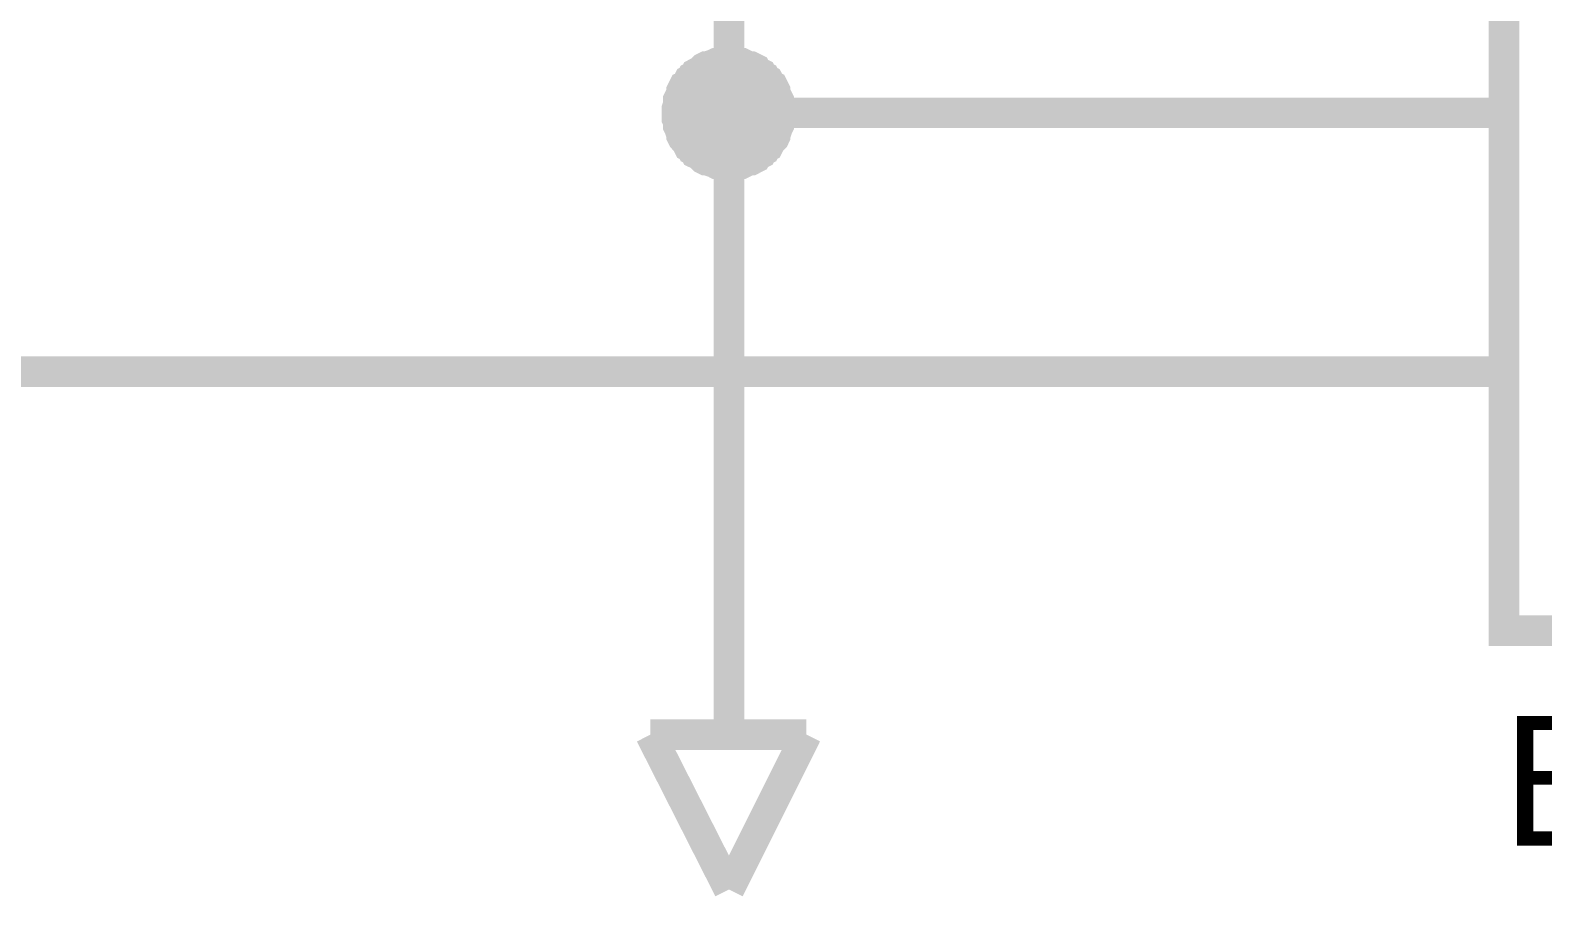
# Model space of a CAD drawing. Header units: inches. Extents: x 0 to 11, y 0 to 8.5.
# Drawn here: x 8.929 to 9.514, y 2.894 to 3.232 of the extents above; entities that cross this region are included whole.
import ezdxf

# ---------------------------------------------------------------- set-up
doc = ezdxf.new("R2010")
doc.units = ezdxf.units.IN
doc.header["$MEASUREMENT"] = 0
doc.layers.add('Sheet', color=255, linetype='Continuous')

msp = doc.modelspace()

# ---------------------------------------------------------------- linework, layer by layer
at = {"layer": 'Sheet'}
for points, const_width in [([(9.29934, 3.09993), (8.19952, 3.09993), (8.19952, 3.99979)], 0.0118), ([(9.29934, 3.39973), (9.19972, 3.39973), (9.19972, 3.20001)], 0.0118), ([(9.17962, 3.20001), (9.17962, 3.2009), (9.17962, 3.2018), (9.18007, 3.20314), (9.18007, 3.20403), (9.18007, 3.20493), (9.18051, 3.20582), (9.18096, 3.20671), (9.18141, 3.20761), (9.18141, 3.2085), (9.18186, 3.20939), (9.1823, 3.21029), (9.1832, 3.21073), (9.18364, 3.21163), (9.18409, 3.21252), (9.18498, 3.21297), (9.18543, 3.21386), (9.18632, 3.21431), (9.18677, 3.2152), (9.18766, 3.21565), (9.18856, 3.2161), (9.18945, 3.21699), (9.1899, 3.21744), (9.19079, 3.21788), (9.19168, 3.21788), (9.19258, 3.21833), (9.19392, 3.21878), (9.19481, 3.21922), (9.1957, 3.21922), (9.1966, 3.21922), (9.19749, 3.21967), (9.19883, 3.21967), (9.19972, 3.21967)], 0.0118), ([(9.17962, 3.20001), (9.17962, 3.2009), (9.17962, 3.2018), (9.18007, 3.20314), (9.18007, 3.20403), (9.18007, 3.20493), (9.18051, 3.20582), (9.18096, 3.20671), (9.18141, 3.20761), (9.18141, 3.2085), (9.18186, 3.20939), (9.1823, 3.21029), (9.1832, 3.21073), (9.18364, 3.21163), (9.18409, 3.21252), (9.18498, 3.21297), (9.18543, 3.21386), (9.18632, 3.21431), (9.18677, 3.2152), (9.18766, 3.21565), (9.18856, 3.2161), (9.18945, 3.21699), (9.1899, 3.21744), (9.19079, 3.21788), (9.19168, 3.21788), (9.19258, 3.21833), (9.19392, 3.21878), (9.19481, 3.21922), (9.1957, 3.21922), (9.1966, 3.21922), (9.19749, 3.21967), (9.19883, 3.21967), (9.19972, 3.21967)], 0.0118), ([(9.17962, 3.20001), (9.17962, 3.2009), (9.17962, 3.2018), (9.18007, 3.20314), (9.18007, 3.20403), (9.18007, 3.20493), (9.18051, 3.20582), (9.18096, 3.20671), (9.18141, 3.20761), (9.18141, 3.2085), (9.18186, 3.20939), (9.1823, 3.21029), (9.1832, 3.21073), (9.18364, 3.21163), (9.18409, 3.21252), (9.18498, 3.21297), (9.18543, 3.21386), (9.18632, 3.21431), (9.18677, 3.2152), (9.18766, 3.21565), (9.18856, 3.2161), (9.18945, 3.21699), (9.1899, 3.21744), (9.19079, 3.21788), (9.19168, 3.21788), (9.19258, 3.21833), (9.19392, 3.21878), (9.19481, 3.21922), (9.1957, 3.21922), (9.1966, 3.21922), (9.19749, 3.21967), (9.19883, 3.21967), (9.19972, 3.21967)], 0.0118), ([(9.17962, 3.20001), (9.17962, 3.2009), (9.17962, 3.2018), (9.18007, 3.20314), (9.18007, 3.20403), (9.18007, 3.20493), (9.18051, 3.20582), (9.18096, 3.20671), (9.18141, 3.20761), (9.18141, 3.2085), (9.18186, 3.20939), (9.1823, 3.21029), (9.1832, 3.21073), (9.18364, 3.21163), (9.18409, 3.21252), (9.18498, 3.21297), (9.18543, 3.21386), (9.18632, 3.21431), (9.18677, 3.2152), (9.18766, 3.21565), (9.18856, 3.2161), (9.18945, 3.21699), (9.1899, 3.21744), (9.19079, 3.21788), (9.19168, 3.21788), (9.19258, 3.21833), (9.19392, 3.21878), (9.19481, 3.21922), (9.1957, 3.21922), (9.1966, 3.21922), (9.19749, 3.21967), (9.19883, 3.21967), (9.19972, 3.21967)], 0.0118), ([(9.19972, 3.21967), (9.19972, 3.21967)], 0.0118), ([(9.19972, 3.21967), (9.20062, 3.21967), (9.20151, 3.21967), (9.20285, 3.21922), (9.20374, 3.21922), (9.20464, 3.21922), (9.20553, 3.21878), (9.20642, 3.21833), (9.20732, 3.21788), (9.20821, 3.21788), (9.2091, 3.21744), (9.21, 3.21699), (9.21045, 3.2161), (9.21134, 3.21565), (9.21223, 3.2152), (9.21268, 3.21431), (9.21357, 3.21386), (9.21402, 3.21297), (9.21491, 3.21252), (9.21536, 3.21163), (9.21581, 3.21073), (9.2167, 3.21029), (9.21715, 3.20939), (9.21759, 3.2085), (9.21759, 3.20761), (9.21804, 3.20671), (9.21849, 3.20582), (9.21893, 3.20493), (9.21893, 3.20403), (9.21893, 3.20314), (9.21938, 3.2018), (9.21938, 3.2009), (9.21938, 3.20001)], 0.0118), ([(9.19972, 3.21967), (9.19972, 3.21967)], 0.0118), ([(9.19972, 3.21967), (9.20062, 3.21967), (9.20151, 3.21967), (9.20285, 3.21922), (9.20374, 3.21922), (9.20464, 3.21922), (9.20553, 3.21878), (9.20642, 3.21833), (9.20732, 3.21788), (9.20821, 3.21788), (9.2091, 3.21744), (9.21, 3.21699), (9.21045, 3.2161), (9.21134, 3.21565), (9.21223, 3.2152), (9.21268, 3.21431), (9.21357, 3.21386), (9.21402, 3.21297), (9.21491, 3.21252), (9.21536, 3.21163), (9.21581, 3.21073), (9.2167, 3.21029), (9.21715, 3.20939), (9.21759, 3.2085), (9.21759, 3.20761), (9.21804, 3.20671), (9.21849, 3.20582), (9.21893, 3.20493), (9.21893, 3.20403), (9.21893, 3.20314), (9.21938, 3.2018), (9.21938, 3.2009), (9.21938, 3.20001)], 0.0118), ([(9.19972, 3.21967), (9.19972, 3.21967)], 0.0118), ([(9.19972, 3.21967), (9.20062, 3.21967), (9.20151, 3.21967), (9.20285, 3.21922), (9.20374, 3.21922), (9.20464, 3.21922), (9.20553, 3.21878), (9.20642, 3.21833), (9.20732, 3.21788), (9.20821, 3.21788), (9.2091, 3.21744), (9.21, 3.21699), (9.21045, 3.2161), (9.21134, 3.21565), (9.21223, 3.2152), (9.21268, 3.21431), (9.21357, 3.21386), (9.21402, 3.21297), (9.21491, 3.21252), (9.21536, 3.21163), (9.21581, 3.21073), (9.2167, 3.21029), (9.21715, 3.20939), (9.21759, 3.2085), (9.21759, 3.20761), (9.21804, 3.20671), (9.21849, 3.20582), (9.21893, 3.20493), (9.21893, 3.20403), (9.21893, 3.20314), (9.21938, 3.2018), (9.21938, 3.2009), (9.21938, 3.20001)], 0.0118), ([(9.19972, 3.21967), (9.19972, 3.21967)], 0.0118), ([(9.19972, 3.21967), (9.20062, 3.21967), (9.20151, 3.21967), (9.20285, 3.21922), (9.20374, 3.21922), (9.20464, 3.21922), (9.20553, 3.21878), (9.20642, 3.21833), (9.20732, 3.21788), (9.20821, 3.21788), (9.2091, 3.21744), (9.21, 3.21699), (9.21045, 3.2161), (9.21134, 3.21565), (9.21223, 3.2152), (9.21268, 3.21431), (9.21357, 3.21386), (9.21402, 3.21297), (9.21491, 3.21252), (9.21536, 3.21163), (9.21581, 3.21073), (9.2167, 3.21029), (9.21715, 3.20939), (9.21759, 3.2085), (9.21759, 3.20761), (9.21804, 3.20671), (9.21849, 3.20582), (9.21893, 3.20493), (9.21893, 3.20403), (9.21893, 3.20314), (9.21938, 3.2018), (9.21938, 3.2009), (9.21938, 3.20001)], 0.0118), ([(9.17962, 3.20001), (9.17962, 3.2009), (9.17962, 3.2018), (9.18007, 3.20314), (9.18007, 3.20403), (9.18007, 3.20493), (9.18051, 3.20582), (9.18096, 3.20671), (9.18141, 3.20761), (9.18141, 3.2085), (9.18186, 3.20939), (9.1823, 3.21029), (9.1832, 3.21073), (9.18364, 3.21163), (9.18409, 3.21252), (9.18498, 3.21297), (9.18543, 3.21386), (9.18632, 3.21431), (9.18677, 3.2152), (9.18766, 3.21565), (9.18856, 3.2161), (9.18945, 3.21699), (9.1899, 3.21744), (9.19079, 3.21788), (9.19168, 3.21788), (9.19258, 3.21833), (9.19392, 3.21878), (9.19481, 3.21922), (9.1957, 3.21922), (9.1966, 3.21922), (9.19749, 3.21967), (9.19883, 3.21967), (9.19972, 3.21967)], 0.0039), ([(9.17962, 3.20001), (9.17962, 3.2009), (9.17962, 3.2018), (9.18007, 3.20314), (9.18007, 3.20403), (9.18007, 3.20493), (9.18051, 3.20582), (9.18096, 3.20671), (9.18141, 3.20761), (9.18141, 3.2085), (9.18186, 3.20939), (9.1823, 3.21029), (9.1832, 3.21073), (9.18364, 3.21163), (9.18409, 3.21252), (9.18498, 3.21297), (9.18543, 3.21386), (9.18632, 3.21431), (9.18677, 3.2152), (9.18766, 3.21565), (9.18856, 3.2161), (9.18945, 3.21699), (9.1899, 3.21744), (9.19079, 3.21788), (9.19168, 3.21788), (9.19258, 3.21833), (9.19392, 3.21878), (9.19481, 3.21922), (9.1957, 3.21922), (9.1966, 3.21922), (9.19749, 3.21967), (9.19883, 3.21967), (9.19972, 3.21967)], 0.0039), ([(9.17962, 3.20001), (9.17962, 3.2009), (9.17962, 3.2018), (9.18007, 3.20314), (9.18007, 3.20403), (9.18007, 3.20493), (9.18051, 3.20582), (9.18096, 3.20671), (9.18141, 3.20761), (9.18141, 3.2085), (9.18186, 3.20939), (9.1823, 3.21029), (9.1832, 3.21073), (9.18364, 3.21163), (9.18409, 3.21252), (9.18498, 3.21297), (9.18543, 3.21386), (9.18632, 3.21431), (9.18677, 3.2152), (9.18766, 3.21565), (9.18856, 3.2161), (9.18945, 3.21699), (9.1899, 3.21744), (9.19079, 3.21788), (9.19168, 3.21788), (9.19258, 3.21833), (9.19392, 3.21878), (9.19481, 3.21922), (9.1957, 3.21922), (9.1966, 3.21922), (9.19749, 3.21967), (9.19883, 3.21967), (9.19972, 3.21967)], 0.0039), ([(9.17962, 3.20001), (9.17962, 3.2009), (9.17962, 3.2018), (9.18007, 3.20314), (9.18007, 3.20403), (9.18007, 3.20493), (9.18051, 3.20582), (9.18096, 3.20671), (9.18141, 3.20761), (9.18141, 3.2085), (9.18186, 3.20939), (9.1823, 3.21029), (9.1832, 3.21073), (9.18364, 3.21163), (9.18409, 3.21252), (9.18498, 3.21297), (9.18543, 3.21386), (9.18632, 3.21431), (9.18677, 3.2152), (9.18766, 3.21565), (9.18856, 3.2161), (9.18945, 3.21699), (9.1899, 3.21744), (9.19079, 3.21788), (9.19168, 3.21788), (9.19258, 3.21833), (9.19392, 3.21878), (9.19481, 3.21922), (9.1957, 3.21922), (9.1966, 3.21922), (9.19749, 3.21967), (9.19883, 3.21967), (9.19972, 3.21967)], 0.0039), ([(9.19972, 3.21967), (9.19972, 3.21967)], 0.0039), ([(9.19972, 3.21967), (9.20062, 3.21967), (9.20151, 3.21967), (9.20285, 3.21922), (9.20374, 3.21922), (9.20464, 3.21922), (9.20553, 3.21878), (9.20642, 3.21833), (9.20732, 3.21788), (9.20821, 3.21788), (9.2091, 3.21744), (9.21, 3.21699), (9.21045, 3.2161), (9.21134, 3.21565), (9.21223, 3.2152), (9.21268, 3.21431), (9.21357, 3.21386), (9.21402, 3.21297), (9.21491, 3.21252), (9.21536, 3.21163), (9.21581, 3.21073), (9.2167, 3.21029), (9.21715, 3.20939), (9.21759, 3.2085), (9.21759, 3.20761), (9.21804, 3.20671), (9.21849, 3.20582), (9.21893, 3.20493), (9.21893, 3.20403), (9.21893, 3.20314), (9.21938, 3.2018), (9.21938, 3.2009), (9.21938, 3.20001)], 0.0039), ([(9.19972, 3.21967), (9.19972, 3.21967)], 0.0039), ([(9.19972, 3.21967), (9.20062, 3.21967), (9.20151, 3.21967), (9.20285, 3.21922), (9.20374, 3.21922), (9.20464, 3.21922), (9.20553, 3.21878), (9.20642, 3.21833), (9.20732, 3.21788), (9.20821, 3.21788), (9.2091, 3.21744), (9.21, 3.21699), (9.21045, 3.2161), (9.21134, 3.21565), (9.21223, 3.2152), (9.21268, 3.21431), (9.21357, 3.21386), (9.21402, 3.21297), (9.21491, 3.21252), (9.21536, 3.21163), (9.21581, 3.21073), (9.2167, 3.21029), (9.21715, 3.20939), (9.21759, 3.2085), (9.21759, 3.20761), (9.21804, 3.20671), (9.21849, 3.20582), (9.21893, 3.20493), (9.21893, 3.20403), (9.21893, 3.20314), (9.21938, 3.2018), (9.21938, 3.2009), (9.21938, 3.20001)], 0.0039), ([(9.19972, 3.21967), (9.19972, 3.21967)], 0.0039), ([(9.19972, 3.21967), (9.20062, 3.21967), (9.20151, 3.21967), (9.20285, 3.21922), (9.20374, 3.21922), (9.20464, 3.21922), (9.20553, 3.21878), (9.20642, 3.21833), (9.20732, 3.21788), (9.20821, 3.21788), (9.2091, 3.21744), (9.21, 3.21699), (9.21045, 3.2161), (9.21134, 3.21565), (9.21223, 3.2152), (9.21268, 3.21431), (9.21357, 3.21386), (9.21402, 3.21297), (9.21491, 3.21252), (9.21536, 3.21163), (9.21581, 3.21073), (9.2167, 3.21029), (9.21715, 3.20939), (9.21759, 3.2085), (9.21759, 3.20761), (9.21804, 3.20671), (9.21849, 3.20582), (9.21893, 3.20493), (9.21893, 3.20403), (9.21893, 3.20314), (9.21938, 3.2018), (9.21938, 3.2009), (9.21938, 3.20001)], 0.0039), ([(9.19972, 3.21967), (9.19972, 3.21967)], 0.0039), ([(9.19972, 3.21967), (9.20062, 3.21967), (9.20151, 3.21967), (9.20285, 3.21922), (9.20374, 3.21922), (9.20464, 3.21922), (9.20553, 3.21878), (9.20642, 3.21833), (9.20732, 3.21788), (9.20821, 3.21788), (9.2091, 3.21744), (9.21, 3.21699), (9.21045, 3.2161), (9.21134, 3.21565), (9.21223, 3.2152), (9.21268, 3.21431), (9.21357, 3.21386), (9.21402, 3.21297), (9.21491, 3.21252), (9.21536, 3.21163), (9.21581, 3.21073), (9.2167, 3.21029), (9.21715, 3.20939), (9.21759, 3.2085), (9.21759, 3.20761), (9.21804, 3.20671), (9.21849, 3.20582), (9.21893, 3.20493), (9.21893, 3.20403), (9.21893, 3.20314), (9.21938, 3.2018), (9.21938, 3.2009), (9.21938, 3.20001)], 0.0039), ([(9.19972, 3.1799), (9.19883, 3.1799), (9.19749, 3.1799), (9.1966, 3.18035), (9.1957, 3.18035), (9.19481, 3.18035), (9.19392, 3.1808), (9.19258, 3.18124), (9.19168, 3.18169), (9.19079, 3.18169), (9.1899, 3.18214), (9.18945, 3.18259), (9.18856, 3.18348), (9.18766, 3.18393), (9.18677, 3.18437), (9.18632, 3.18527), (9.18543, 3.18571), (9.18498, 3.18661), (9.18409, 3.18705), (9.18364, 3.18795), (9.1832, 3.18884), (9.1823, 3.18973), (9.18186, 3.19018), (9.18141, 3.19107), (9.18141, 3.19197), (9.18096, 3.19286), (9.18051, 3.1942), (9.18007, 3.1951), (9.18007, 3.19599), (9.18007, 3.19688), (9.17962, 3.19778), (9.17962, 3.19912), (9.17962, 3.20001)], 0.0118), ([(9.17962, 3.20001), (9.17962, 3.20001)], 0.0118), ([(9.19972, 3.1799), (9.19883, 3.1799), (9.19749, 3.1799), (9.1966, 3.18035), (9.1957, 3.18035), (9.19481, 3.18035), (9.19392, 3.1808), (9.19258, 3.18124), (9.19168, 3.18169), (9.19079, 3.18169), (9.1899, 3.18214), (9.18945, 3.18259), (9.18856, 3.18348), (9.18766, 3.18393), (9.18677, 3.18437), (9.18632, 3.18527), (9.18543, 3.18571), (9.18498, 3.18661), (9.18409, 3.18705), (9.18364, 3.18795), (9.1832, 3.18884), (9.1823, 3.18973), (9.18186, 3.19018), (9.18141, 3.19107), (9.18141, 3.19197), (9.18096, 3.19286), (9.18051, 3.1942), (9.18007, 3.1951), (9.18007, 3.19599), (9.18007, 3.19688), (9.17962, 3.19778), (9.17962, 3.19912), (9.17962, 3.20001)], 0.0118), ([(9.17962, 3.20001), (9.17962, 3.20001)], 0.0118), ([(9.19972, 3.1799), (9.19883, 3.1799), (9.19749, 3.1799), (9.1966, 3.18035), (9.1957, 3.18035), (9.19481, 3.18035), (9.19392, 3.1808), (9.19258, 3.18124), (9.19168, 3.18169), (9.19079, 3.18169), (9.1899, 3.18214), (9.18945, 3.18259), (9.18856, 3.18348), (9.18766, 3.18393), (9.18677, 3.18437), (9.18632, 3.18527), (9.18543, 3.18571), (9.18498, 3.18661), (9.18409, 3.18705), (9.18364, 3.18795), (9.1832, 3.18884), (9.1823, 3.18973), (9.18186, 3.19018), (9.18141, 3.19107), (9.18141, 3.19197), (9.18096, 3.19286), (9.18051, 3.1942), (9.18007, 3.1951), (9.18007, 3.19599), (9.18007, 3.19688), (9.17962, 3.19778), (9.17962, 3.19912), (9.17962, 3.20001)], 0.0118), ([(9.17962, 3.20001), (9.17962, 3.20001)], 0.0118), ([(9.19972, 3.1799), (9.19883, 3.1799), (9.19749, 3.1799), (9.1966, 3.18035), (9.1957, 3.18035), (9.19481, 3.18035), (9.19392, 3.1808), (9.19258, 3.18124), (9.19168, 3.18169), (9.19079, 3.18169), (9.1899, 3.18214), (9.18945, 3.18259), (9.18856, 3.18348), (9.18766, 3.18393), (9.18677, 3.18437), (9.18632, 3.18527), (9.18543, 3.18571), (9.18498, 3.18661), (9.18409, 3.18705), (9.18364, 3.18795), (9.1832, 3.18884), (9.1823, 3.18973), (9.18186, 3.19018), (9.18141, 3.19107), (9.18141, 3.19197), (9.18096, 3.19286), (9.18051, 3.1942), (9.18007, 3.1951), (9.18007, 3.19599), (9.18007, 3.19688), (9.17962, 3.19778), (9.17962, 3.19912), (9.17962, 3.20001)], 0.0118), ([(9.17962, 3.20001), (9.17962, 3.20001)], 0.0118), ([(9.19972, 2.99984), (9.19972, 3.20001), (9.29934, 3.20001)], 0.0118), ([(9.21938, 3.20001), (9.21938, 3.19912), (9.21938, 3.19778), (9.21893, 3.19688), (9.21893, 3.19599), (9.21893, 3.1951), (9.21849, 3.1942), (9.21804, 3.19286), (9.21759, 3.19197), (9.21759, 3.19107), (9.21715, 3.19018), (9.2167, 3.18973), (9.21581, 3.18884), (9.21536, 3.18795), (9.21491, 3.18705), (9.21402, 3.18661), (9.21357, 3.18571), (9.21268, 3.18527), (9.21223, 3.18437), (9.21134, 3.18393), (9.21045, 3.18348), (9.21, 3.18259), (9.2091, 3.18214), (9.20821, 3.18169), (9.20732, 3.18169), (9.20642, 3.18124), (9.20553, 3.1808), (9.20464, 3.18035), (9.20374, 3.18035), (9.20285, 3.18035), (9.20151, 3.1799), (9.20062, 3.1799), (9.19972, 3.1799)], 0.0118), ([(9.21938, 3.20001), (9.21938, 3.19912), (9.21938, 3.19778), (9.21893, 3.19688), (9.21893, 3.19599), (9.21893, 3.1951), (9.21849, 3.1942), (9.21804, 3.19286), (9.21759, 3.19197), (9.21759, 3.19107), (9.21715, 3.19018), (9.2167, 3.18973), (9.21581, 3.18884), (9.21536, 3.18795), (9.21491, 3.18705), (9.21402, 3.18661), (9.21357, 3.18571), (9.21268, 3.18527), (9.21223, 3.18437), (9.21134, 3.18393), (9.21045, 3.18348), (9.21, 3.18259), (9.2091, 3.18214), (9.20821, 3.18169), (9.20732, 3.18169), (9.20642, 3.18124), (9.20553, 3.1808), (9.20464, 3.18035), (9.20374, 3.18035), (9.20285, 3.18035), (9.20151, 3.1799), (9.20062, 3.1799), (9.19972, 3.1799)], 0.0118), ([(9.21938, 3.20001), (9.21938, 3.19912), (9.21938, 3.19778), (9.21893, 3.19688), (9.21893, 3.19599), (9.21893, 3.1951), (9.21849, 3.1942), (9.21804, 3.19286), (9.21759, 3.19197), (9.21759, 3.19107), (9.21715, 3.19018), (9.2167, 3.18973), (9.21581, 3.18884), (9.21536, 3.18795), (9.21491, 3.18705), (9.21402, 3.18661), (9.21357, 3.18571), (9.21268, 3.18527), (9.21223, 3.18437), (9.21134, 3.18393), (9.21045, 3.18348), (9.21, 3.18259), (9.2091, 3.18214), (9.20821, 3.18169), (9.20732, 3.18169), (9.20642, 3.18124), (9.20553, 3.1808), (9.20464, 3.18035), (9.20374, 3.18035), (9.20285, 3.18035), (9.20151, 3.1799), (9.20062, 3.1799), (9.19972, 3.1799)], 0.0118), ([(9.21938, 3.20001), (9.21938, 3.19912), (9.21938, 3.19778), (9.21893, 3.19688), (9.21893, 3.19599), (9.21893, 3.1951), (9.21849, 3.1942), (9.21804, 3.19286), (9.21759, 3.19197), (9.21759, 3.19107), (9.21715, 3.19018), (9.2167, 3.18973), (9.21581, 3.18884), (9.21536, 3.18795), (9.21491, 3.18705), (9.21402, 3.18661), (9.21357, 3.18571), (9.21268, 3.18527), (9.21223, 3.18437), (9.21134, 3.18393), (9.21045, 3.18348), (9.21, 3.18259), (9.2091, 3.18214), (9.20821, 3.18169), (9.20732, 3.18169), (9.20642, 3.18124), (9.20553, 3.1808), (9.20464, 3.18035), (9.20374, 3.18035), (9.20285, 3.18035), (9.20151, 3.1799), (9.20062, 3.1799), (9.19972, 3.1799)], 0.0118), ([(9.21938, 3.20001), (9.21938, 3.20001), (9.21938, 3.20001), (9.21938, 3.20001), (9.21938, 3.20001), (9.21938, 3.20001), (9.21938, 3.20001), (9.21938, 3.20001), (9.21938, 3.20001), (9.21938, 3.20001), (9.21938, 3.20001), (9.21938, 3.20001), (9.21938, 3.20001), (9.21938, 3.20001), (9.21938, 3.20001), (9.21938, 3.20001), (9.21938, 3.20001), (9.21938, 3.20001), (9.21938, 3.20001), (9.21938, 3.20001), (9.21938, 3.20001), (9.21938, 3.20001), (9.21938, 3.20001), (9.21938, 3.20001), (9.21938, 3.20001), (9.21938, 3.20001), (9.21938, 3.20001), (9.21938, 3.20001), (9.21938, 3.20001), (9.21938, 3.20001), (9.21938, 3.20001), (9.21938, 3.20001), (9.21938, 3.20001)], 0.0118), ([(9.21938, 3.20001), (9.21938, 3.20001)], 0.0118), ([(9.21938, 3.20001), (9.21938, 3.20001), (9.21938, 3.20001), (9.21938, 3.20001), (9.21938, 3.20001), (9.21938, 3.20001), (9.21938, 3.20001), (9.21938, 3.20001), (9.21938, 3.20001), (9.21938, 3.20001), (9.21938, 3.20001), (9.21938, 3.20001), (9.21938, 3.20001), (9.21938, 3.20001), (9.21938, 3.20001), (9.21938, 3.20001), (9.21938, 3.20001), (9.21938, 3.20001), (9.21938, 3.20001), (9.21938, 3.20001), (9.21938, 3.20001), (9.21938, 3.20001), (9.21938, 3.20001), (9.21938, 3.20001), (9.21938, 3.20001), (9.21938, 3.20001), (9.21938, 3.20001), (9.21938, 3.20001), (9.21938, 3.20001), (9.21938, 3.20001), (9.21938, 3.20001), (9.21938, 3.20001), (9.21938, 3.20001)], 0.0118), ([(9.21938, 3.20001), (9.21938, 3.20001)], 0.0118), ([(9.21938, 3.20001), (9.21938, 3.20001), (9.21938, 3.20001), (9.21938, 3.20001), (9.21938, 3.20001), (9.21938, 3.20001), (9.21938, 3.20001), (9.21938, 3.20001), (9.21938, 3.20001), (9.21938, 3.20001), (9.21938, 3.20001), (9.21938, 3.20001), (9.21938, 3.20001), (9.21938, 3.20001), (9.21938, 3.20001), (9.21938, 3.20001), (9.21938, 3.20001), (9.21938, 3.20001), (9.21938, 3.20001), (9.21938, 3.20001), (9.21938, 3.20001), (9.21938, 3.20001), (9.21938, 3.20001), (9.21938, 3.20001), (9.21938, 3.20001), (9.21938, 3.20001), (9.21938, 3.20001), (9.21938, 3.20001), (9.21938, 3.20001), (9.21938, 3.20001), (9.21938, 3.20001), (9.21938, 3.20001), (9.21938, 3.20001)], 0.0118), ([(9.21938, 3.20001), (9.21938, 3.20001)], 0.0118), ([(9.21938, 3.20001), (9.21938, 3.20001), (9.21938, 3.20001), (9.21938, 3.20001), (9.21938, 3.20001), (9.21938, 3.20001), (9.21938, 3.20001), (9.21938, 3.20001), (9.21938, 3.20001), (9.21938, 3.20001), (9.21938, 3.20001), (9.21938, 3.20001), (9.21938, 3.20001), (9.21938, 3.20001), (9.21938, 3.20001), (9.21938, 3.20001), (9.21938, 3.20001), (9.21938, 3.20001), (9.21938, 3.20001), (9.21938, 3.20001), (9.21938, 3.20001), (9.21938, 3.20001), (9.21938, 3.20001), (9.21938, 3.20001), (9.21938, 3.20001), (9.21938, 3.20001), (9.21938, 3.20001), (9.21938, 3.20001), (9.21938, 3.20001), (9.21938, 3.20001), (9.21938, 3.20001), (9.21938, 3.20001), (9.21938, 3.20001)], 0.0118), ([(9.21938, 3.20001), (9.21938, 3.20001)], 0.0118), ([(9.49947, 3.20001), (9.29934, 3.20001)], 0.0118), ([(9.19972, 3.1799), (9.19883, 3.1799), (9.19749, 3.1799), (9.1966, 3.18035), (9.1957, 3.18035), (9.19481, 3.18035), (9.19392, 3.1808), (9.19258, 3.18124), (9.19168, 3.18169), (9.19079, 3.18169), (9.1899, 3.18214), (9.18945, 3.18259), (9.18856, 3.18348), (9.18766, 3.18393), (9.18677, 3.18437), (9.18632, 3.18527), (9.18543, 3.18571), (9.18498, 3.18661), (9.18409, 3.18705), (9.18364, 3.18795), (9.1832, 3.18884), (9.1823, 3.18973), (9.18186, 3.19018), (9.18141, 3.19107), (9.18141, 3.19197), (9.18096, 3.19286), (9.18051, 3.1942), (9.18007, 3.1951), (9.18007, 3.19599), (9.18007, 3.19688), (9.17962, 3.19778), (9.17962, 3.19912), (9.17962, 3.20001)], 0.0039), ([(9.17962, 3.20001), (9.17962, 3.20001)], 0.0039), ([(9.19972, 3.1799), (9.19883, 3.1799), (9.19749, 3.1799), (9.1966, 3.18035), (9.1957, 3.18035), (9.19481, 3.18035), (9.19392, 3.1808), (9.19258, 3.18124), (9.19168, 3.18169), (9.19079, 3.18169), (9.1899, 3.18214), (9.18945, 3.18259), (9.18856, 3.18348), (9.18766, 3.18393), (9.18677, 3.18437), (9.18632, 3.18527), (9.18543, 3.18571), (9.18498, 3.18661), (9.18409, 3.18705), (9.18364, 3.18795), (9.1832, 3.18884), (9.1823, 3.18973), (9.18186, 3.19018), (9.18141, 3.19107), (9.18141, 3.19197), (9.18096, 3.19286), (9.18051, 3.1942), (9.18007, 3.1951), (9.18007, 3.19599), (9.18007, 3.19688), (9.17962, 3.19778), (9.17962, 3.19912), (9.17962, 3.20001)], 0.0039), ([(9.17962, 3.20001), (9.17962, 3.20001)], 0.0039), ([(9.19972, 3.1799), (9.19883, 3.1799), (9.19749, 3.1799), (9.1966, 3.18035), (9.1957, 3.18035), (9.19481, 3.18035), (9.19392, 3.1808), (9.19258, 3.18124), (9.19168, 3.18169), (9.19079, 3.18169), (9.1899, 3.18214), (9.18945, 3.18259), (9.18856, 3.18348), (9.18766, 3.18393), (9.18677, 3.18437), (9.18632, 3.18527), (9.18543, 3.18571), (9.18498, 3.18661), (9.18409, 3.18705), (9.18364, 3.18795), (9.1832, 3.18884), (9.1823, 3.18973), (9.18186, 3.19018), (9.18141, 3.19107), (9.18141, 3.19197), (9.18096, 3.19286), (9.18051, 3.1942), (9.18007, 3.1951), (9.18007, 3.19599), (9.18007, 3.19688), (9.17962, 3.19778), (9.17962, 3.19912), (9.17962, 3.20001)], 0.0039), ([(9.17962, 3.20001), (9.17962, 3.20001)], 0.0039), ([(9.19972, 3.1799), (9.19883, 3.1799), (9.19749, 3.1799), (9.1966, 3.18035), (9.1957, 3.18035), (9.19481, 3.18035), (9.19392, 3.1808), (9.19258, 3.18124), (9.19168, 3.18169), (9.19079, 3.18169), (9.1899, 3.18214), (9.18945, 3.18259), (9.18856, 3.18348), (9.18766, 3.18393), (9.18677, 3.18437), (9.18632, 3.18527), (9.18543, 3.18571), (9.18498, 3.18661), (9.18409, 3.18705), (9.18364, 3.18795), (9.1832, 3.18884), (9.1823, 3.18973), (9.18186, 3.19018), (9.18141, 3.19107), (9.18141, 3.19197), (9.18096, 3.19286), (9.18051, 3.1942), (9.18007, 3.1951), (9.18007, 3.19599), (9.18007, 3.19688), (9.17962, 3.19778), (9.17962, 3.19912), (9.17962, 3.20001)], 0.0039), ([(9.17962, 3.20001), (9.17962, 3.20001)], 0.0039), ([(9.21938, 3.20001), (9.21938, 3.19912), (9.21938, 3.19778), (9.21893, 3.19688), (9.21893, 3.19599), (9.21893, 3.1951), (9.21849, 3.1942), (9.21804, 3.19286), (9.21759, 3.19197), (9.21759, 3.19107), (9.21715, 3.19018), (9.2167, 3.18973), (9.21581, 3.18884), (9.21536, 3.18795), (9.21491, 3.18705), (9.21402, 3.18661), (9.21357, 3.18571), (9.21268, 3.18527), (9.21223, 3.18437), (9.21134, 3.18393), (9.21045, 3.18348), (9.21, 3.18259), (9.2091, 3.18214), (9.20821, 3.18169), (9.20732, 3.18169), (9.20642, 3.18124), (9.20553, 3.1808), (9.20464, 3.18035), (9.20374, 3.18035), (9.20285, 3.18035), (9.20151, 3.1799), (9.20062, 3.1799), (9.19972, 3.1799)], 0.0039), ([(9.21938, 3.20001), (9.21938, 3.19912), (9.21938, 3.19778), (9.21893, 3.19688), (9.21893, 3.19599), (9.21893, 3.1951), (9.21849, 3.1942), (9.21804, 3.19286), (9.21759, 3.19197), (9.21759, 3.19107), (9.21715, 3.19018), (9.2167, 3.18973), (9.21581, 3.18884), (9.21536, 3.18795), (9.21491, 3.18705), (9.21402, 3.18661), (9.21357, 3.18571), (9.21268, 3.18527), (9.21223, 3.18437), (9.21134, 3.18393), (9.21045, 3.18348), (9.21, 3.18259), (9.2091, 3.18214), (9.20821, 3.18169), (9.20732, 3.18169), (9.20642, 3.18124), (9.20553, 3.1808), (9.20464, 3.18035), (9.20374, 3.18035), (9.20285, 3.18035), (9.20151, 3.1799), (9.20062, 3.1799), (9.19972, 3.1799)], 0.0039), ([(9.21938, 3.20001), (9.21938, 3.19912), (9.21938, 3.19778), (9.21893, 3.19688), (9.21893, 3.19599), (9.21893, 3.1951), (9.21849, 3.1942), (9.21804, 3.19286), (9.21759, 3.19197), (9.21759, 3.19107), (9.21715, 3.19018), (9.2167, 3.18973), (9.21581, 3.18884), (9.21536, 3.18795), (9.21491, 3.18705), (9.21402, 3.18661), (9.21357, 3.18571), (9.21268, 3.18527), (9.21223, 3.18437), (9.21134, 3.18393), (9.21045, 3.18348), (9.21, 3.18259), (9.2091, 3.18214), (9.20821, 3.18169), (9.20732, 3.18169), (9.20642, 3.18124), (9.20553, 3.1808), (9.20464, 3.18035), (9.20374, 3.18035), (9.20285, 3.18035), (9.20151, 3.1799), (9.20062, 3.1799), (9.19972, 3.1799)], 0.0039), ([(9.21938, 3.20001), (9.21938, 3.19912), (9.21938, 3.19778), (9.21893, 3.19688), (9.21893, 3.19599), (9.21893, 3.1951), (9.21849, 3.1942), (9.21804, 3.19286), (9.21759, 3.19197), (9.21759, 3.19107), (9.21715, 3.19018), (9.2167, 3.18973), (9.21581, 3.18884), (9.21536, 3.18795), (9.21491, 3.18705), (9.21402, 3.18661), (9.21357, 3.18571), (9.21268, 3.18527), (9.21223, 3.18437), (9.21134, 3.18393), (9.21045, 3.18348), (9.21, 3.18259), (9.2091, 3.18214), (9.20821, 3.18169), (9.20732, 3.18169), (9.20642, 3.18124), (9.20553, 3.1808), (9.20464, 3.18035), (9.20374, 3.18035), (9.20285, 3.18035), (9.20151, 3.1799), (9.20062, 3.1799), (9.19972, 3.1799)], 0.0039), ([(9.21938, 3.20001), (9.21938, 3.20001), (9.21938, 3.20001), (9.21938, 3.20001), (9.21938, 3.20001), (9.21938, 3.20001), (9.21938, 3.20001), (9.21938, 3.20001), (9.21938, 3.20001), (9.21938, 3.20001), (9.21938, 3.20001), (9.21938, 3.20001), (9.21938, 3.20001), (9.21938, 3.20001), (9.21938, 3.20001), (9.21938, 3.20001), (9.21938, 3.20001), (9.21938, 3.20001), (9.21938, 3.20001), (9.21938, 3.20001), (9.21938, 3.20001), (9.21938, 3.20001), (9.21938, 3.20001), (9.21938, 3.20001), (9.21938, 3.20001), (9.21938, 3.20001), (9.21938, 3.20001), (9.21938, 3.20001), (9.21938, 3.20001), (9.21938, 3.20001), (9.21938, 3.20001), (9.21938, 3.20001), (9.21938, 3.20001)], 0.0039), ([(9.21938, 3.20001), (9.21938, 3.20001)], 0.0039), ([(9.21938, 3.20001), (9.21938, 3.20001), (9.21938, 3.20001), (9.21938, 3.20001), (9.21938, 3.20001), (9.21938, 3.20001), (9.21938, 3.20001), (9.21938, 3.20001), (9.21938, 3.20001), (9.21938, 3.20001), (9.21938, 3.20001), (9.21938, 3.20001), (9.21938, 3.20001), (9.21938, 3.20001), (9.21938, 3.20001), (9.21938, 3.20001), (9.21938, 3.20001), (9.21938, 3.20001), (9.21938, 3.20001), (9.21938, 3.20001), (9.21938, 3.20001), (9.21938, 3.20001), (9.21938, 3.20001), (9.21938, 3.20001), (9.21938, 3.20001), (9.21938, 3.20001), (9.21938, 3.20001), (9.21938, 3.20001), (9.21938, 3.20001), (9.21938, 3.20001), (9.21938, 3.20001), (9.21938, 3.20001), (9.21938, 3.20001)], 0.0039), ([(9.21938, 3.20001), (9.21938, 3.20001)], 0.0039), ([(9.21938, 3.20001), (9.21938, 3.20001), (9.21938, 3.20001), (9.21938, 3.20001), (9.21938, 3.20001), (9.21938, 3.20001), (9.21938, 3.20001), (9.21938, 3.20001), (9.21938, 3.20001), (9.21938, 3.20001), (9.21938, 3.20001), (9.21938, 3.20001), (9.21938, 3.20001), (9.21938, 3.20001), (9.21938, 3.20001), (9.21938, 3.20001), (9.21938, 3.20001), (9.21938, 3.20001), (9.21938, 3.20001), (9.21938, 3.20001), (9.21938, 3.20001), (9.21938, 3.20001), (9.21938, 3.20001), (9.21938, 3.20001), (9.21938, 3.20001), (9.21938, 3.20001), (9.21938, 3.20001), (9.21938, 3.20001), (9.21938, 3.20001), (9.21938, 3.20001), (9.21938, 3.20001), (9.21938, 3.20001), (9.21938, 3.20001)], 0.0039), ([(9.21938, 3.20001), (9.21938, 3.20001)], 0.0039), ([(9.21938, 3.20001), (9.21938, 3.20001), (9.21938, 3.20001), (9.21938, 3.20001), (9.21938, 3.20001), (9.21938, 3.20001), (9.21938, 3.20001), (9.21938, 3.20001), (9.21938, 3.20001), (9.21938, 3.20001), (9.21938, 3.20001), (9.21938, 3.20001), (9.21938, 3.20001), (9.21938, 3.20001), (9.21938, 3.20001), (9.21938, 3.20001), (9.21938, 3.20001), (9.21938, 3.20001), (9.21938, 3.20001), (9.21938, 3.20001), (9.21938, 3.20001), (9.21938, 3.20001), (9.21938, 3.20001), (9.21938, 3.20001), (9.21938, 3.20001), (9.21938, 3.20001), (9.21938, 3.20001), (9.21938, 3.20001), (9.21938, 3.20001), (9.21938, 3.20001), (9.21938, 3.20001), (9.21938, 3.20001), (9.21938, 3.20001)], 0.0039), ([(9.21938, 3.20001), (9.21938, 3.20001)], 0.0039), ([(9.49947, 3.09993), (9.29934, 3.09993)], 0.0118), ([(9.19972, 2.99984), (9.19972, 2.95963)], 0.0118), ([(9.19972, 2.89976), (9.16935, 2.95963)], 0.0118), ([(9.16935, 2.95963), (9.22965, 2.95963)], 0.0118), ([(9.19972, 2.89976), (9.22965, 2.95963)], 0.0118)]:
    msp.add_lwpolyline(points, dxfattribs=dict(at, const_width=const_width))
for points, const_width in [([(9.49947, 3.89971), (9.79922, 3.89971), (9.79922, 2.99984), (9.49947, 2.99984), (9.49947, 3.89971)], 0.0118), ([(9.49947, 3.89971), (9.49947, 2.99984), (9.79922, 2.99984), (9.79922, 3.89971), (9.49947, 3.89971), (9.49947, 3.89971)], 0.0039)]:
    msp.add_lwpolyline(points, close=True, dxfattribs=dict(at, const_width=const_width))
at = {"layer": 'Sheet', "const_width": 0.02}
msp.add_lwpolyline([(9.19, 3.2, 1), (9.21, 3.2, 1)], format="xyb", close=True, dxfattribs=at)

# ---------------------------------------------------------------- texts
at = {"layer": 'Sheet'}
msp.add_text('B8P-VH(LF)(SN)', height=0.0500421, dxfattribs=at).set_placement((9.49903, 2.91674))

doc.saveas('drawing.dxf')
